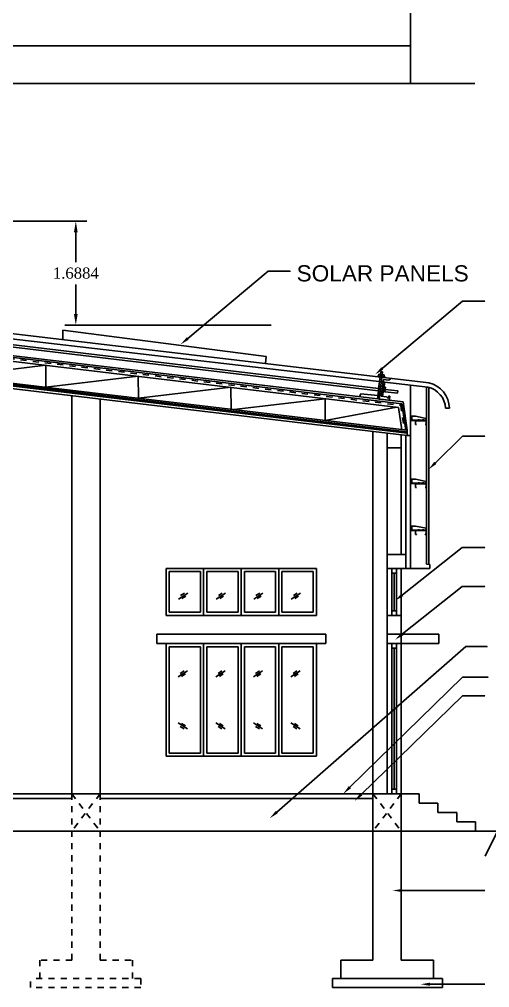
# Model space of a CAD drawing. Header units: metres. Extents: x 2267204 to 2267561, y 3771 to 3959.
# Drawn here: x 2267475.19 to 2267482.82, y 3888.31 to 3904.03 of the extents above; entities that cross this region are included whole.
import ezdxf

# ---------------------------------------------------------------- set-up
doc = ezdxf.new("R2010")
doc.units = ezdxf.units.M
doc.header["$LTSCALE"] = 3.5
doc.header["$MEASUREMENT"] = 0
doc.linetypes.add('CENTER', pattern=[2, 1.25, -0.25, 0.25, -0.25])
doc.linetypes.add('HIDDEN', pattern=[0.375, 0.25, -0.125])
doc.layers.get('0').update_dxf_attribs({"linetype": 'CONTINUOUS'})
doc.layers.get('DEFPOINTS').update_dxf_attribs({"linetype": 'CONTINUOUS'})
doc.layers.add('BLK_1_CHIMNEY_HT', color=91, linetype='CONTINUOUS')
doc.styles.get("Standard").update_dxf_attribs({"font": 'times.ttf'})
doc.styles.add('style3', font='arial.ttf')
doc.dimstyles.get("Standard").update_dxf_attribs({"dimtxt": 0.18, "dimasz": 0.18, "dimexe": 0.18, "dimexo": 0.0625, "dimgap": 0.09, "dimtad": 0, "dimtih": 1, "dimtoh": 1, "dimdec": 4, "dimzin": 0, "dimdsep": 46, "dimtxsty": 'Standard', "dimcen": 0.09, "dimadec": 0, "dimazin": 0, "dimtfac": 1, "dimtdec": 4, "dimtofl": 0, "dimtmove": 0, "dimatfit": 3, "dimfxl": 0, "dimtolj": 1, "dimtzin": 0, "dimarcsym": 0})

# ---------------------------------------------------------------- blocks, each defined once
blk = doc.blocks.new('*D21')
at = {"layer": 'BLK_1_CHIMNEY_HT', "color": 0, "lineweight": -2, "ltscale": 400}
for p, q in [((2267471.487, 3900.753), (2267476.282, 3900.753)), ((2267476.102, 3900.573), (2267476.102, 3900.09)), ((2267476.102, 3899.244), (2267476.102, 3899.727)), ((2267479.274, 3899.064), (2267475.922, 3899.064))]:
    blk.add_line(p, q, dxfattribs=at)
at = {"layer": 'BLK_1_CHIMNEY_HT', "color": 0, "ltscale": 400}
for points in [[(2267476.072, 3900.573), (2267476.132, 3900.573), (2267476.102, 3900.753)], [(2267476.072, 3899.244), (2267476.132, 3899.244), (2267476.102, 3899.064)]]:
    blk.add_solid(points, dxfattribs=at)
at = {"layer": 'DEFPOINTS', "color": 0, "ltscale": 400}
for p in [(2267471.424, 3900.753), (2267476.102, 3899.064), (2267479.337, 3899.064)]:
    blk.add_point(p, dxfattribs=at)
at = {"layer": 'BLK_1_CHIMNEY_HT', "color": 0, "ltscale": 400, "insert": (2267476.102, 3899.909), "char_height": 0.18, "attachment_point": 5}
blk.add_mtext('\\A1;1.6884', dxfattribs=at)
blk = doc.blocks.new('A$C267C1C9C')
for points in [[(3285.6, 849.68), (3285.36, 849.68), (3285.36, 849.92)], [(3285.36, 846.69), (3285.36, 846.93), (3285.6, 846.93)], [(3285.61, 809.41), (3285.37, 809.41), (3285.37, 809.65)], [(3285.37, 806.42), (3285.37, 806.65), (3285.61, 806.65)], [(3285.61, 779.46), (3285.37, 779.46), (3285.37, 779.7)], [(3285.37, 776.47), (3285.37, 776.71), (3285.61, 776.71)]]:
    blk.add_hatch(color=256).paths.add_polyline_path(points)
for p, q in [((3284.73, 1062.46), (3284.73, 1347.44)), ((3284.73, 1086.46), (2066.73, 1086.46)), ((3325.85, 1062.46), (2011.35, 1062.46)), ((3296.35, 870.97), (2675.73, 944.34)), ((2675.73, 930.25), (3279.98, 858.85)), ((2675.73, 929.52), (3279.21, 857.53)), ((2731.7, 929.77), (3264.08, 865.84)), ((2731.89, 931.32), (3264.24, 867.33)), ((3295.71, 868.36), (2735.04, 933.18)), ((2675.73, 927.15), (3277.08, 855.25)), ((2675.73, 912.93), (3282.57, 840.71)), ((2675.73, 911.95), (3282.57, 839.76)), ((2675.73, 911.05), (3282.58, 838.87)), ((2675.73, 909.53), (3282.6, 837.31)), ((3062.52, 898.61), (3062.52, 904.72)), ((3062.52, 904.72), (3192.49, 887.86)), ((3192.49, 887.86), (3191.96, 883.31)), ((2992.42, 875.24), (3051.49, 882.28)), ((3051.49, 882.28), (3051.62, 868.19)), ((3051.62, 868.19), (3110.68, 875.24)), ((3110.68, 875.24), (3110.81, 861.15)), ((3263.69, 874.83), (3263.76, 875.5)), ((3263.76, 875.5), (3268.24, 874.99)), ((3264.28, 875.45), (3264.41, 876.57)), ((3264.45, 876.55), (3267.8, 876.17)), ((3264.46, 868.73), (3265.76, 878.1)), ((3264.68, 860.66), (3266.87, 877.98)), ((3265.76, 878.1), (3266.87, 877.98)), ((3266.02, 862.55), (3267.47, 873.17)), ((3270.83, 872.79), (3267.47, 873.17)), ((3267.63, 875.07), (3267.76, 876.19)), ((3268.16, 874.32), (3268.24, 874.99)), ((3272.07, 873.78), (3270.83, 872.79)), ((3110.81, 861.15), (3169.87, 868.2)), ((3169.87, 868.2), (3170, 854.1)), ((3264.07, 865.77), (3264.4, 868.74)), ((3264.24, 867.28), (3265.5, 867.13)), ((3264.4, 868.74), (3265.68, 868.59)), ((3266.86, 862.45), (3268.18, 871.39)), ((3267.28, 871.49), (3268.18, 871.39)), ((3268.54, 866.79), (3267.52, 866.9)), ((3267.73, 868.36), (3268.71, 868.25)), ((3268.37, 865.28), (3268.71, 868.25)), ((3268.54, 866.81), (3276.66, 865.84)), ((3284.73, 752.34), (3284.73, 869.63)), ((3068.23, 862.82), (3068.23, 608.34)), ((3086.23, 860.68), (3086.23, 608.34)), ((3171.72, 853.9), (3230.1, 860.86)), ((3230.1, 860.86), (3230.22, 846.94)), ((3230.1, 860.86), (3230.22, 846.94)), ((3252.98, 864.09), (3252.08, 862.15)), ((3252.98, 864.09), (3252.08, 862.15)), ((3252.98, 864.09), (3252.08, 862.15)), ((3263.86, 862.96), (3252.98, 864.09)), ((3263.86, 862.96), (3252.98, 864.09)), ((3263.86, 862.96), (3252.98, 864.09)), ((3263.62, 860.79), (3264.18, 865.75)), ((3264.07, 865.77), (3265.31, 865.63)), ((3264.74, 860.65), (3270.66, 859.98)), ((3266.02, 862.55), (3269.38, 862.17)), ((3268.37, 865.28), (3267.3, 865.4)), ((3268.38, 865.32), (3276.4, 864.36)), ((3269.38, 862.17), (3270.37, 860.92)), ((3270.37, 860.92), (3270.55, 862.55)), ((3271.45, 862.45), (3270.55, 862.55)), ((3271.28, 860.48), (3271.5, 862.44)), ((3276.4, 864.36), (3276.66, 865.84)), ((3230.22, 846.94), (3275.94, 855.38)), ((3230.22, 846.94), (3275.94, 855.38)), ((3277.07, 855.27), (3279.1, 840.99)), ((3279.21, 857.55), (3281.6, 840.79)), ((3279.98, 858.85), (3282.57, 840.71)), ((3309.58, 854.8), (3307.08, 854.78)), ((3285.36, 849.68), (3285.36, 849.92)), ((3285.36, 849.92), (3285.6, 849.68)), ((3285.6, 849.68), (3285.36, 849.68)), ((3285.36, 849.68), (3285.36, 846.93)), ((3285.6, 849.68), (3285.36, 849.68)), ((3285.6, 847.4), (3285.6, 849.68)), ((3285.6, 849.68), (3287.88, 849.68)), ((3287.88, 849.68), (3294.6, 848.3)), ((3294.6, 848.3), (3294.6, 847.16)), ((3285.36, 846.93), (3294.6, 846.93)), ((3285.6, 846.93), (3285.36, 846.93)), ((3285.36, 846.93), (3285.36, 846.69)), ((3285.36, 846.69), (3285.6, 846.93)), ((3294.6, 847.16), (3285.84, 847.16)), ((3287.77, 846.74), (3287.77, 844.55)), ((3287.86, 844.55), (3287.86, 846.74)), ((3294.68, 846.93), (3287.95, 846.93)), ((3287.95, 846.83), (3294.68, 846.83)), ((3288.56, 844.46), (3287.95, 844.46)), ((3287.95, 844.37), (3288.56, 844.37)), ((3288.56, 844.37), (3288.56, 844.46)), ((3289.58, 846.62), (3289.58, 847.41)), ((3289.94, 846.33), (3289.94, 847.71)), ((3290.29, 846.62), (3290.29, 847.41)), ((3292.34, 846.62), (3292.34, 847.41)), ((3292.69, 846.33), (3292.69, 847.71)), ((3293.05, 846.62), (3293.05, 847.41)), ((3294.68, 844.46), (3294.07, 844.46)), ((3294.07, 844.46), (3294.07, 844.37)), ((3294.07, 844.37), (3294.68, 844.37)), ((3294.6, 846.93), (3294.6, 847.16)), ((3294.77, 846.74), (3294.77, 844.55)), ((3294.86, 844.55), (3294.86, 846.74)), ((3260.68, 502), (3260.68, 839.91)), ((3269.79, 761.34), (3269.79, 838.83)), ((3278.79, 761.34), (3278.79, 837.76)), ((3281.79, 752.34), (3281.79, 837.4)), ((3282.6, 837.31), (3282.57, 840.71)), ((3282.6, 837.31), (3284.73, 837.31)), ((3278.79, 829.52), (3269.79, 829.52)), ((3285.37, 809.41), (3285.37, 809.65)), ((3285.37, 809.65), (3285.61, 809.41)), ((3285.61, 809.41), (3285.37, 809.41)), ((3285.37, 809.41), (3285.37, 806.65)), ((3285.61, 809.41), (3285.37, 809.41)), ((3285.37, 806.65), (3294.61, 806.65)), ((3285.61, 806.65), (3285.37, 806.65)), ((3285.37, 806.65), (3285.37, 806.42)), ((3285.37, 806.42), (3285.61, 806.65)), ((3285.61, 807.13), (3285.61, 809.41)), ((3285.61, 809.41), (3287.89, 809.41)), ((3294.61, 806.89), (3285.85, 806.89)), ((3287.78, 806.47), (3287.78, 804.28)), ((3287.87, 804.28), (3287.87, 806.47)), ((3287.89, 809.41), (3294.61, 808.03)), ((3294.68, 806.65), (3287.96, 806.65)), ((3287.96, 806.56), (3294.68, 806.56)), ((3289.59, 806.35), (3289.59, 807.14)), ((3289.94, 806.06), (3289.94, 807.44)), ((3290.3, 806.35), (3290.3, 807.14)), ((3292.35, 806.35), (3292.35, 807.14)), ((3292.7, 806.06), (3292.7, 807.44)), ((3293.05, 806.35), (3293.05, 807.14)), ((3294.61, 808.03), (3294.61, 806.89)), ((3294.61, 806.65), (3294.61, 806.89)), ((3294.77, 806.47), (3294.77, 804.28)), ((3294.87, 804.28), (3294.87, 806.47)), ((3288.57, 804.19), (3287.96, 804.19)), ((3287.96, 804.1), (3288.57, 804.1)), ((3288.57, 804.1), (3288.57, 804.19)), ((3294.68, 804.19), (3294.08, 804.19)), ((3294.08, 804.19), (3294.08, 804.1)), ((3294.08, 804.1), (3294.68, 804.1)), ((3285.37, 779.46), (3285.37, 779.7)), ((3285.37, 779.7), (3285.61, 779.46)), ((3285.61, 779.46), (3285.37, 779.46)), ((3285.37, 779.46), (3285.37, 776.71)), ((3285.61, 779.46), (3285.37, 779.46)), ((3285.37, 776.71), (3294.61, 776.71)), ((3285.61, 776.71), (3285.37, 776.71)), ((3285.37, 776.71), (3285.37, 776.47)), ((3285.37, 776.47), (3285.61, 776.71)), ((3285.61, 777.18), (3285.61, 779.46)), ((3285.61, 779.46), (3287.89, 779.46)), ((3294.61, 776.94), (3285.85, 776.94)), ((3287.78, 776.53), (3287.78, 774.33)), ((3287.87, 774.33), (3287.87, 776.53)), ((3287.89, 779.46), (3294.61, 778.09)), ((3294.68, 776.71), (3287.96, 776.71)), ((3287.96, 776.62), (3294.68, 776.62)), ((3288.57, 774.24), (3287.96, 774.24)), ((3287.96, 774.15), (3288.57, 774.15)), ((3288.57, 774.15), (3288.57, 774.24)), ((3289.59, 776.41), (3289.59, 777.19)), ((3289.94, 776.11), (3289.94, 777.49)), ((3290.3, 776.41), (3290.3, 777.19)), ((3292.35, 776.41), (3292.35, 777.19)), ((3292.7, 776.11), (3292.7, 777.49)), ((3293.05, 776.41), (3293.05, 777.19)), ((3294.68, 774.24), (3294.08, 774.24)), ((3294.08, 774.24), (3294.08, 774.15)), ((3294.08, 774.15), (3294.68, 774.15)), ((3294.61, 778.09), (3294.61, 776.94)), ((3294.61, 776.71), (3294.61, 776.94)), ((3294.77, 776.53), (3294.77, 774.33)), ((3294.87, 774.33), (3294.87, 776.53)), ((3269.79, 608.34), (3269.79, 761.34)), ((3269.79, 761.34), (3281.79, 761.34)), ((3294.83, 755.09), (3294.83, 761.24)), ((3128.48, 752.34), (3224.48, 752.34)), ((3128.48, 752.34), (3128.48, 722.34)), ((3130.35, 750.34), (3150.35, 750.34)), ((3130.35, 750.34), (3130.35, 724.34)), ((3150.35, 750.34), (3150.35, 724.34)), ((3152.35, 752.34), (3152.35, 722.34)), ((3154.48, 750.34), (3174.48, 750.34)), ((3154.48, 750.34), (3154.48, 724.34)), ((3174.48, 750.34), (3174.48, 724.34)), ((3176.48, 752.34), (3176.48, 722.34)), ((3178.48, 750.34), (3198.48, 750.34)), ((3178.48, 750.34), (3178.48, 724.34)), ((3198.48, 750.34), (3198.48, 724.34)), ((3200.48, 752.34), (3200.48, 722.34)), ((3202.48, 750.34), (3222.48, 750.34)), ((3202.48, 750.34), (3202.48, 724.34)), ((3222.48, 750.34), (3222.48, 724.34)), ((3224.48, 752.34), (3224.48, 722.34)), ((3281.79, 752.34), (3269.79, 752.34)), ((3272.79, 752.34), (3272.79, 722.34)), ((3275.79, 749.34), (3272.79, 749.34)), ((3274.29, 749.34), (3274.29, 725.34)), ((3275.79, 752.34), (3275.79, 722.34)), ((3278.79, 584.34), (3278.79, 752.34)), ((3281.79, 752.38), (3297.05, 752.38)), ((3297.09, 752.34), (3281.79, 752.34)), ((3297.04, 754.89), (3294.83, 755.09)), ((3294.87, 755.13), (3297.08, 754.93)), ((3297.04, 752.38), (3297.04, 754.89)), ((3297.08, 754.93), (3297.08, 752.34)), ((3130.35, 724.34), (3150.35, 724.34)), ((3154.48, 724.34), (3174.48, 724.34)), ((3178.48, 724.34), (3198.48, 724.34)), ((3202.48, 724.34), (3222.48, 724.34)), ((3275.79, 725.34), (3272.79, 725.34)), ((3128.48, 722.34), (3224.48, 722.34)), ((3278.79, 722.34), (3269.79, 722.34)), ((3122.48, 710.34), (3122.48, 704.34)), ((3122.48, 710.34), (3230.48, 710.34)), ((3230.48, 710.34), (3230.48, 704.34)), ((3278.79, 710.34), (3269.79, 710.34)), ((3302.79, 710.34), (3278.79, 710.34)), ((3302.79, 710.34), (3302.79, 704.34)), ((3122.48, 704.34), (3230.48, 704.34)), ((3128.48, 704.34), (3128.48, 632.34)), ((3130.35, 702.34), (3150.35, 702.34)), ((3130.35, 702.34), (3130.35, 634.34)), ((3150.35, 702.34), (3150.35, 634.34)), ((3152.35, 704.34), (3152.35, 632.34)), ((3154.48, 702.34), (3174.48, 702.34)), ((3154.48, 702.34), (3154.48, 634.34)), ((3174.48, 702.34), (3174.48, 634.34)), ((3176.48, 704.34), (3176.48, 632.34)), ((3178.48, 702.34), (3198.48, 702.34)), ((3178.48, 702.34), (3178.48, 634.34)), ((3198.48, 702.34), (3198.48, 634.34)), ((3200.48, 704.34), (3200.48, 632.34)), ((3202.48, 702.34), (3222.48, 702.34)), ((3202.48, 702.34), (3202.48, 634.34)), ((3222.48, 702.34), (3222.48, 634.34)), ((3224.48, 704.34), (3224.48, 632.34)), ((3278.79, 704.34), (3269.79, 704.34)), ((3272.79, 704.34), (3272.79, 608.34)), ((3275.79, 701.34), (3272.79, 701.34)), ((3274.29, 701.34), (3274.29, 611.34)), ((3275.79, 704.34), (3275.79, 608.34)), ((3302.79, 704.34), (3278.79, 704.34)), ((3136.14, 683.1), (3142.02, 686.92)), ((3137.51, 685.28), (3139.92, 686.85)), ((3138.37, 683.39), (3140.79, 684.96)), ((3160.26, 683.1), (3166.14, 686.92)), ((3161.63, 685.28), (3164.05, 686.85)), ((3162.5, 683.39), (3164.91, 684.96)), ((3208.26, 683.1), (3214.14, 686.92)), ((3209.63, 685.28), (3212.05, 686.85)), ((3210.5, 683.39), (3212.91, 684.96)), ((3136.14, 653.59), (3142.02, 649.76)), ((3137.51, 651.4), (3139.92, 649.83)), ((3138.37, 653.29), (3140.79, 651.72)), ((3160.26, 653.59), (3166.14, 649.76)), ((3161.63, 651.4), (3164.05, 649.83)), ((3162.5, 653.29), (3164.91, 651.72)), ((3185.63, 651.4), (3188.05, 649.83)), ((3208.26, 653.59), (3214.14, 649.76)), ((3209.63, 651.4), (3212.05, 649.83)), ((3210.5, 653.29), (3212.91, 651.72)), ((3128.48, 632.34), (3224.48, 632.34)), ((3130.35, 634.34), (3150.35, 634.34)), ((3154.48, 634.34), (3174.48, 634.34)), ((3178.48, 634.34), (3198.48, 634.34)), ((3202.48, 634.34), (3222.48, 634.34)), ((3278.79, 608.34), (2072.66, 608.34)), ((3275.79, 611.34), (3272.79, 611.34)), ((3275.79, 608.34), (3272.79, 608.34)), ((3278.79, 608.34), (3278.79, 584.34)), ((3290.2, 608.34), (3278.79, 608.34)), ((3290.2, 608.34), (3290.2, 602.34)), ((3068.23, 605.34), (2887.83, 605.34)), ((3260.68, 605.34), (3086.33, 605.34)), ((3290.2, 602.34), (3302.2, 602.34)), ((3302.2, 596.34), (3302.2, 602.34)), ((3302.2, 596.34), (3314.2, 596.34)), ((3314.2, 590.34), (3314.2, 596.34)), ((3314.2, 590.34), (3326.2, 590.34)), ((3326.2, 584.34), (3326.2, 590.34)), ((3378.11, 584.34), (1959.92, 584.34)), ((3266.62, 584.34), (3269.79, 584.34)), ((3269.79, 584.34), (3281.79, 584.34)), ((3278.79, 584.34), (3278.79, 502)), ((3290.2, 584.34), (3281.79, 584.34)), ((3340.34, 584.34), (3332.34, 568.34)), ((3260.68, 502), (3240.14, 502)), ((3240.14, 502), (3240.14, 490.26)), ((3278.79, 502), (3299.33, 502)), ((3299.33, 502), (3299.33, 490.26)), ((3234.77, 490.26), (3305.2, 490.26)), ((3234.77, 490.26), (3234.77, 484.39)), ((3305.2, 484.39), (3305.2, 490.26)), ((3234.77, 484.39), (3305.2, 484.39))]:
    blk.add_line(p, q)
at = {"linetype": 'CENTER', "ltscale": 0.5}
for p, q in [((2675.73, 928.64), (3278.43, 856.7)), ((3278.43, 856.72), (3280.69, 840.86))]:
    blk.add_line(p, q, dxfattribs=at)
at = {"ltscale": 800}
for p, q in [((3294.87, 755.09), (3294.87, 868.12)), ((3296.37, 754.95), (3296.37, 867.94)), ((3294.87, 752.34), (3294.87, 752.38)), ((3296.37, 752.34), (3296.37, 752.38))]:
    blk.add_line(p, q, dxfattribs=at)
at = {"ltscale": 250}
for p, q in [((3296.37, 867.94), (3296.37, 754.95)), ((3296.37, 752.38), (3296.37, 752.34)), ((3136.35, 732.84), (3142.23, 736.67)), ((3160.48, 732.84), (3166.35, 736.67)), ((3184.48, 732.84), (3190.35, 736.67)), ((3208.48, 732.84), (3214.35, 736.67)), ((3137.72, 735.02), (3140.14, 736.6)), ((3138.58, 733.13), (3141, 734.7)), ((3161.85, 735.02), (3164.26, 736.6)), ((3162.71, 733.13), (3165.12, 734.7)), ((3185.85, 735.02), (3188.26, 736.6)), ((3186.71, 733.13), (3189.12, 734.7)), ((3209.85, 735.02), (3212.26, 736.6)), ((3210.71, 733.13), (3213.12, 734.7)), ((3184.26, 683.1), (3190.14, 686.92)), ((3185.63, 685.28), (3188.05, 686.85)), ((3186.5, 683.39), (3188.91, 684.96)), ((3184.26, 653.59), (3190.14, 649.76)), ((3186.5, 653.29), (3188.91, 651.72))]:
    blk.add_line(p, q, dxfattribs=at)
at = {"linetype": 'HIDDEN'}
for p, q in [((3068.12, 608.34), (3086.23, 584.34)), ((3086.23, 608.34), (3068.12, 584.34)), ((3068.23, 608.34), (3068.23, 502)), ((3086.33, 502), (3086.33, 608.34)), ((3260.68, 608.34), (3278.79, 584.34)), ((3278.79, 608.34), (3260.68, 584.34)), ((3068.23, 502), (3047.68, 502)), ((3047.68, 502), (3047.68, 490.26)), ((3086.33, 502), (3106.88, 502)), ((3106.88, 502), (3106.88, 490.26)), ((3112.25, 490.26), (3041.81, 490.26)), ((3041.81, 484.39), (3041.81, 490.26)), ((3112.25, 490.26), (3112.25, 484.39)), ((3112.25, 484.39), (3041.81, 484.39))]:
    blk.add_line(p, q, dxfattribs=at)
for points in [[(3142.34, 899.45), (3193.71, 942.41), (3207.85, 942.41), (3207.85, 942.41)], [(3266.64, 880.21), (3318.01, 923.17), (3332.14, 923.17), (3332.14, 923.17)], [(3300.59, 819.93), (3318.01, 837.05), (3332.14, 837.05), (3332.14, 837.05)], [(3279.49, 735.5), (3317.76, 765.77), (3332.14, 765.77), (3332.14, 765.77)], [(3279.49, 710.47), (3317.76, 740.75), (3332.14, 740.75), (3332.14, 740.75)], [(3199.24, 596.64), (3319.99, 702.43), (3333.7, 702.43), (3333.7, 702.43)], [(3245.97, 612.53), (3318.01, 682.95), (3334.23, 682.95), (3334.23, 682.95)], [(3253.23, 607.95), (3318.01, 671.03), (3332.14, 671.02), (3332.14, 671.02)], [(3279.27, 546.49), (3332.14, 546.49)], [(3297.21, 486.58), (3332.14, 486.58)]]:
    blk.add_lwpolyline(points)
for centre, radius, start, end in [((3292.4, 854.04), 14.7, 2.87204, 76.9639), ((3292.76, 854.53), 16.82, 0.92117, 77.67846), ((3270.72, 860.49), 0.562, 263.55305, 353.55305)]:
    blk.add_arc(centre, radius, start, end)
for centre, major_axis, start_param, end_param in [((3285.84, 847.4), (-0.167, 0.167), 0.785398, 2.356194), ((3287.95, 846.74), (-0.128, 0.128), -0.785398, 0.785398), ((3287.95, 844.55), (0.128, 0.128), 2.356194, 3.926991), ((3287.95, 846.74), (0.064, 0.064), 0.785398, 2.356194), ((3287.95, 844.55), (-0.064, 0.064), 0.785398, 2.356194), ((3294.68, 846.74), (-0.128, 0.128), 3.926991, 5.497787), ((3294.68, 846.74), (-0.064, 0.064), 3.926991, 5.497787), ((3294.68, 844.55), (0.064, 0.064), 3.926991, 5.497787), ((3294.68, 844.55), (0.128, 0.128), 3.926991, 5.497787), ((3285.85, 807.13), (-0.167, 0.167), 0.785398, 2.356194), ((3287.96, 806.47), (-0.128, 0.128), -0.785398, 0.785398), ((3287.96, 806.47), (0.064, 0.064), 0.785398, 2.356194), ((3294.68, 806.47), (-0.128, 0.128), 3.926991, 5.497787), ((3294.68, 806.47), (-0.064, 0.064), 3.926991, 5.497787), ((3287.96, 804.28), (0.128, 0.128), 2.356194, 3.926991), ((3287.96, 804.28), (-0.064, 0.064), 0.785398, 2.356194), ((3294.68, 804.28), (0.064, 0.064), 3.926991, 5.497787), ((3294.68, 804.28), (0.128, 0.128), 3.926991, 5.497787), ((3285.85, 777.18), (-0.167, 0.167), 0.785398, 2.356194), ((3287.96, 776.53), (-0.128, 0.128), -0.785398, 0.785398), ((3287.96, 774.33), (0.128, 0.128), 2.356194, 3.926991), ((3287.96, 776.53), (0.064, 0.064), 0.785398, 2.356194), ((3287.96, 774.33), (-0.064, 0.064), 0.785398, 2.356194), ((3294.68, 776.53), (-0.128, 0.128), 3.926991, 5.497787), ((3294.68, 776.53), (-0.064, 0.064), 3.926991, 5.497787), ((3294.68, 774.33), (0.064, 0.064), 3.926991, 5.497787), ((3294.68, 774.33), (0.128, 0.128), 3.926991, 5.497787)]:
    blk.add_ellipse(centre, major_axis=major_axis, ratio=1, start_param=start_param, end_param=end_param)
at = {"linetype": 'ByBlock'}
blk.add_point((3265.6, 868.82), dxfattribs=at)
for points in [[(3142.99, 898.68), (3137.74, 895.6), (3141.7, 900.21)], [(3267.28, 879.44), (3262.03, 876.36), (3265.99, 880.97)], [(3301.29, 819.21), (3296.32, 815.72), (3299.89, 820.64)], [(3280.11, 734.71), (3274.79, 731.77), (3278.87, 736.28)], [(3280.11, 709.69), (3274.79, 706.75), (3278.87, 711.26)], [(3246.67, 611.82), (3241.68, 608.34), (3245.27, 613.25)], [(3253.92, 607.23), (3248.93, 603.76), (3252.53, 608.67)], [(3199.9, 595.89), (3194.73, 592.69), (3198.58, 597.39)], [(3279.27, 545.49), (3273.27, 546.49), (3279.27, 547.49)], [(3297.21, 485.58), (3291.21, 486.58), (3297.21, 487.58)]]:
    blk.add_solid(points)
at = {"style": 'style3'}
blk.add_text('SOLAR PANELS', height=10.3455, dxfattribs=at).set_placement((3211.86, 935.86))

msp = doc.modelspace()

# ---------------------------------------------------------------- block references
at = {"ltscale": 400, "xscale": 0.0254007739713416, "yscale": 0.0254007739713416, "zscale": 0.0254007739713416}
msp.add_blockref('A$C267C1C9C', (2267398.10333, 3876.00377), dxfattribs=at)

# ---------------------------------------------------------------- dimensions: what is measured, and where the dimension line sits
at = {"layer": 'BLK_1_CHIMNEY_HT', "ltscale": 400}
dim = msp.add_linear_dim(base=(2267476.10195, 3899.06438), p1=(2267471.42427, 3900.75277), p2=(2267479.33663, 3899.06438), angle=90, dimstyle='Standard', override={"dimfxl": 0}, dxfattribs=at)
dim.commit()
dim.dimension.update_dxf_attribs({"geometry": '*D21', "text_midpoint": (2267476.10195, 3899.90858)})

doc.saveas('drawing.dxf')
